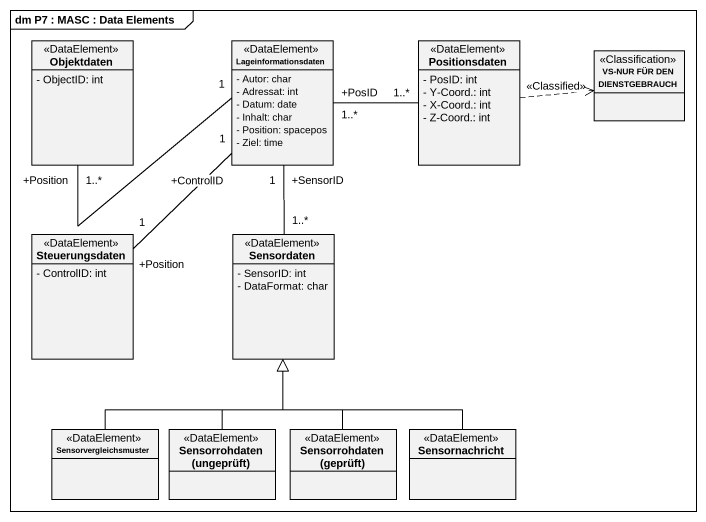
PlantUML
@startuml
mainframe dm P7 : MASC : Data Elements
hide circle
hide empty members
skinparam classAttributeIconSize 0
class Objektdaten <<DataElement>> {
  - ObjectID: int
}
class Lageinformationsdaten <<DataElement>> {
  - Autor: char
  - Adressat: int
  - Datum: date
  - Inhalt: char
  - Position: spacepos
  - Ziel: time
}
class Positionsdaten <<DataElement>> {
  - PosID: int
  - Y-Coord.: int
  - X-Coord.: int
  - Z-Coord.: int
}
class "VS-NUR FÜR DEN DIENSTGEBRAUCH" as VS_NUR_FÜR_DEN <<Classification>>
class Steuerungsdaten <<DataElement>> {
  - ControlID: int
}
class Sensordaten <<DataElement>> {
  - SensorID: int
  - DataFormat: char
}
class Sensorvergleichsmuster <<DataElement>>
class "Sensorrohdaten (ungeprüft)" as Sensorrohdaten_ungeprüft <<DataElement>>
class "Sensorrohdaten (geprüft)" as Sensorrohdaten_geprüft <<DataElement>>
class Sensornachricht <<DataElement>>
Lageinformationsdaten "1" -left- "+Position\n1..*" Objektdaten
Lageinformationsdaten "+ControlID\n1" -- "+Position\n1" Steuerungsdaten
Positionsdaten "1..*" -left- "+PosID\n1..*" Lageinformationsdaten
Positionsdaten .right.> VS_NUR_FÜR_DEN : <<Classified>>
Sensordaten "1..*" -up- "+SensorID\n1" Lageinformationsdaten
Sensorvergleichsmuster -up-|> Sensordaten
Sensorrohdaten_ungeprüft -up-|> Sensordaten
Sensorrohdaten_geprüft -up-|> Sensordaten
Sensornachricht -up-|> Sensordaten
@enduml
